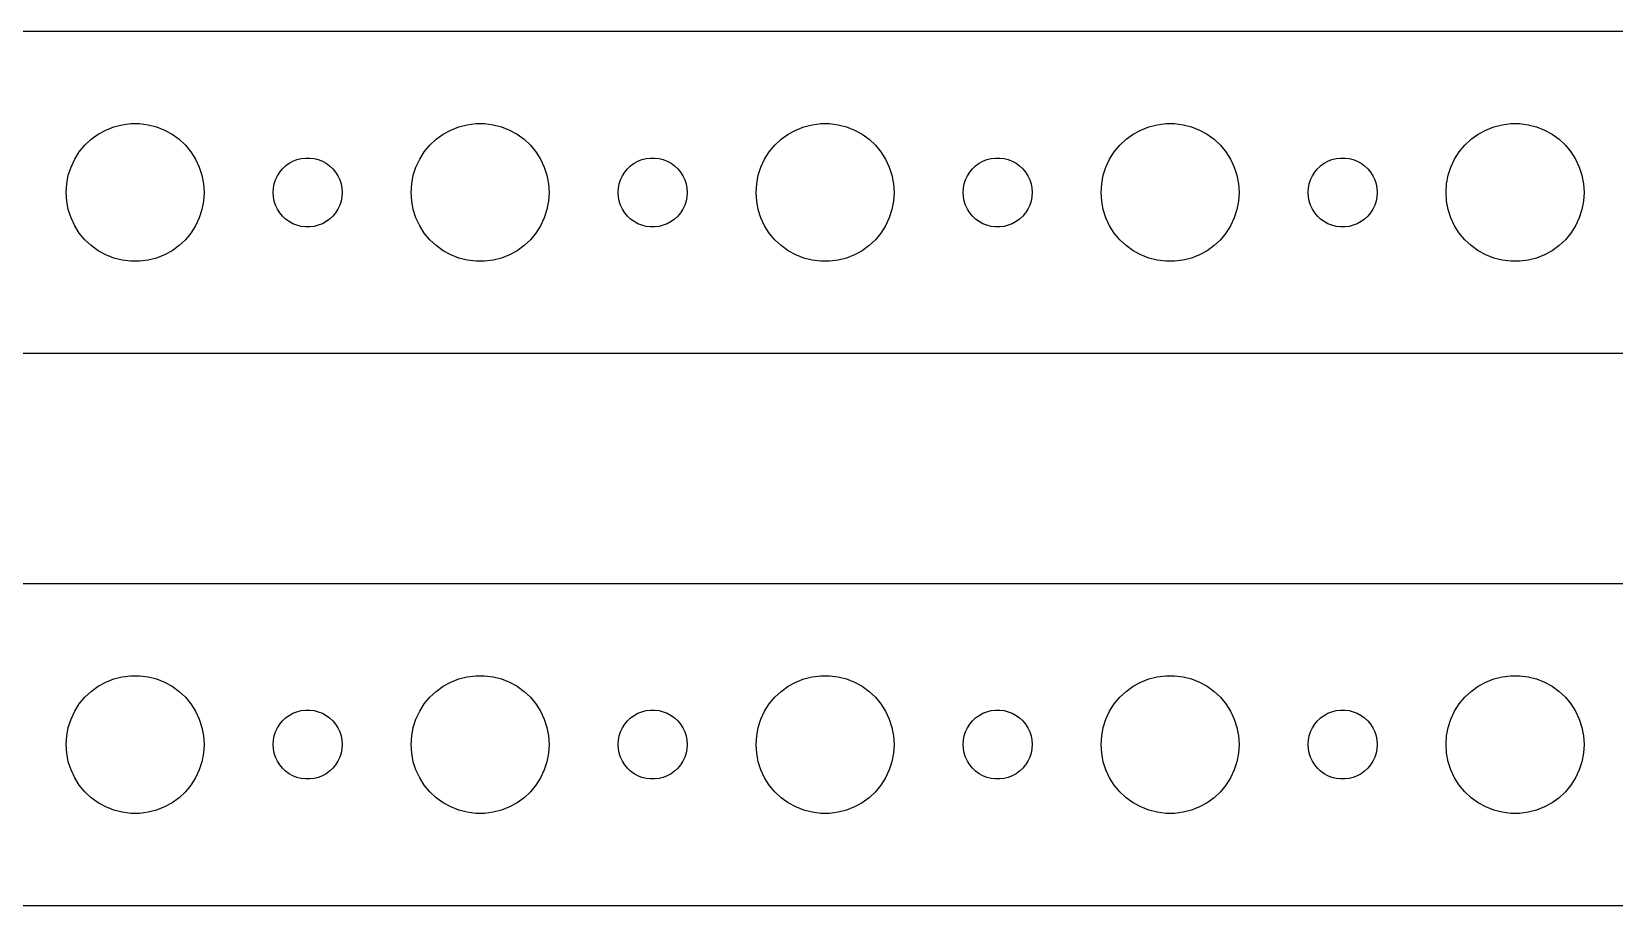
# Model space of a CAD drawing. Header units: metres. Extents: x -254 to 254, y 17 to 55.
# Drawn here: x 123 to 191.8, y 17 to 55 of the extents above; entities that cross this region are included whole.
import ezdxf

# ---------------------------------------------------------------- set-up
doc = ezdxf.new("R2010")
doc.units = ezdxf.units.M

msp = doc.modelspace()

# ---------------------------------------------------------------- linework, layer by layer
for p, q in [((249.814, 54.9901), (-249.814, 54.9901)), ((126.573, 50.8532), (126.938, 50.9469)), ((126.938, 50.9469), (127.312, 50.9941)), ((127.312, 50.9941), (127.688, 50.9941)), ((127.688, 50.9941), (128.062, 50.9469)), ((128.062, 50.9469), (128.427, 50.8532)), ((141.573, 50.8532), (141.938, 50.9469)), ((141.938, 50.9469), (142.312, 50.9941)), ((142.312, 50.9941), (142.688, 50.9941)), ((142.688, 50.9941), (143.062, 50.9469)), ((143.062, 50.9469), (143.427, 50.8532)), ((156.573, 50.8532), (156.938, 50.9469)), ((156.938, 50.9469), (157.312, 50.9941)), ((157.312, 50.9941), (157.688, 50.9941)), ((157.688, 50.9941), (158.062, 50.9469)), ((158.062, 50.9469), (158.427, 50.8532)), ((171.573, 50.8532), (171.938, 50.9469)), ((171.938, 50.9469), (172.312, 50.9941)), ((172.312, 50.9941), (172.688, 50.9941)), ((172.688, 50.9941), (173.062, 50.9469)), ((173.062, 50.9469), (173.427, 50.8532)), ((186.573, 50.8532), (186.938, 50.9469)), ((186.938, 50.9469), (187.312, 50.9941)), ((187.312, 50.9941), (187.688, 50.9941)), ((187.688, 50.9941), (188.062, 50.9469)), ((188.062, 50.9469), (188.427, 50.8532)), ((125.313, 50.0536), (125.588, 50.3115)), ((125.588, 50.3115), (125.893, 50.533)), ((125.893, 50.533), (126.223, 50.7145)), ((126.223, 50.7145), (126.573, 50.8532)), ((128.427, 50.8532), (128.777, 50.7145)), ((128.777, 50.7145), (129.107, 50.533)), ((129.107, 50.533), (129.412, 50.3115)), ((129.412, 50.3115), (129.687, 50.0536)), ((140.313, 50.0536), (140.588, 50.3115)), ((140.588, 50.3115), (140.893, 50.533)), ((140.893, 50.533), (141.223, 50.7145)), ((141.223, 50.7145), (141.573, 50.8532)), ((143.427, 50.8532), (143.777, 50.7145)), ((143.777, 50.7145), (144.107, 50.533)), ((144.107, 50.533), (144.412, 50.3115)), ((144.412, 50.3115), (144.687, 50.0536)), ((155.313, 50.0536), (155.588, 50.3115)), ((155.588, 50.3115), (155.893, 50.533)), ((155.893, 50.533), (156.223, 50.7145)), ((156.223, 50.7145), (156.573, 50.8532)), ((158.427, 50.8532), (158.777, 50.7145)), ((158.777, 50.7145), (159.107, 50.533)), ((159.107, 50.533), (159.412, 50.3115)), ((159.412, 50.3115), (159.687, 50.0536)), ((170.313, 50.0536), (170.588, 50.3115)), ((170.588, 50.3115), (170.893, 50.533)), ((170.893, 50.533), (171.223, 50.7145)), ((171.223, 50.7145), (171.573, 50.8532)), ((173.427, 50.8532), (173.777, 50.7145)), ((173.777, 50.7145), (174.107, 50.533)), ((174.107, 50.533), (174.412, 50.3115)), ((174.412, 50.3115), (174.687, 50.0536)), ((185.313, 50.0536), (185.588, 50.3115)), ((185.588, 50.3115), (185.893, 50.533)), ((185.893, 50.533), (186.223, 50.7145)), ((186.223, 50.7145), (186.573, 50.8532)), ((188.427, 50.8532), (188.777, 50.7145)), ((188.777, 50.7145), (189.107, 50.533)), ((189.107, 50.533), (189.412, 50.3115)), ((189.412, 50.3115), (189.687, 50.0536)), ((124.871, 49.4453), (125.073, 49.7634)), ((125.073, 49.7634), (125.313, 50.0536)), ((129.687, 50.0536), (129.927, 49.7634)), ((129.927, 49.7634), (130.129, 49.4453)), ((139.871, 49.4453), (140.073, 49.7634)), ((140.073, 49.7634), (140.313, 50.0536)), ((144.687, 50.0536), (144.927, 49.7634)), ((144.927, 49.7634), (145.129, 49.4453)), ((154.871, 49.4453), (155.073, 49.7634)), ((155.073, 49.7634), (155.313, 50.0536)), ((159.687, 50.0536), (159.927, 49.7634)), ((159.927, 49.7634), (160.129, 49.4453)), ((169.871, 49.4453), (170.073, 49.7634)), ((170.073, 49.7634), (170.313, 50.0536)), ((174.687, 50.0536), (174.927, 49.7634)), ((174.927, 49.7634), (175.129, 49.4453)), ((184.871, 49.4453), (185.073, 49.7634)), ((185.073, 49.7634), (185.313, 50.0536)), ((189.687, 50.0536), (189.927, 49.7634)), ((189.927, 49.7634), (190.129, 49.4453)), ((124.594, 48.7461), (124.711, 49.1044)), ((124.711, 49.1044), (124.871, 49.4453)), ((130.129, 49.4453), (130.289, 49.1044)), ((130.289, 49.1044), (130.406, 48.7461)), ((133.686, 48.7226), (133.786, 48.8817)), ((133.786, 48.8817), (133.907, 49.0268)), ((133.907, 49.0268), (134.044, 49.1558)), ((134.044, 49.1558), (134.196, 49.2665)), ((134.196, 49.2665), (134.361, 49.3572)), ((134.361, 49.3572), (134.536, 49.4266)), ((134.536, 49.4266), (134.719, 49.4734)), ((134.719, 49.4734), (134.906, 49.497)), ((134.906, 49.497), (135.094, 49.497)), ((135.094, 49.497), (135.281, 49.4734)), ((135.281, 49.4734), (135.464, 49.4266)), ((135.464, 49.4266), (135.639, 49.3572)), ((135.639, 49.3572), (135.804, 49.2665)), ((135.804, 49.2665), (135.956, 49.1558)), ((135.956, 49.1558), (136.093, 49.0268)), ((136.093, 49.0268), (136.214, 48.8817)), ((136.214, 48.8817), (136.314, 48.7226)), ((139.594, 48.7461), (139.711, 49.1044)), ((139.711, 49.1044), (139.871, 49.4453)), ((145.129, 49.4453), (145.289, 49.1044)), ((145.289, 49.1044), (145.406, 48.7461)), ((148.686, 48.7226), (148.786, 48.8817)), ((148.786, 48.8817), (148.907, 49.0268)), ((148.907, 49.0268), (149.044, 49.1558)), ((149.044, 49.1558), (149.196, 49.2665)), ((149.196, 49.2665), (149.361, 49.3572)), ((149.361, 49.3572), (149.536, 49.4266)), ((149.536, 49.4266), (149.719, 49.4734)), ((149.719, 49.4734), (149.906, 49.497)), ((149.906, 49.497), (150.094, 49.497)), ((150.094, 49.497), (150.281, 49.4734)), ((150.281, 49.4734), (150.464, 49.4266)), ((150.464, 49.4266), (150.639, 49.3572)), ((150.639, 49.3572), (150.804, 49.2665)), ((150.804, 49.2665), (150.956, 49.1558)), ((150.956, 49.1558), (151.093, 49.0268)), ((151.093, 49.0268), (151.214, 48.8817)), ((151.214, 48.8817), (151.314, 48.7226)), ((154.594, 48.7461), (154.711, 49.1044)), ((154.711, 49.1044), (154.871, 49.4453)), ((160.129, 49.4453), (160.289, 49.1044)), ((160.289, 49.1044), (160.406, 48.7461)), ((163.686, 48.7226), (163.786, 48.8817)), ((163.786, 48.8817), (163.907, 49.0268)), ((163.907, 49.0268), (164.044, 49.1558)), ((164.044, 49.1558), (164.196, 49.2665)), ((164.196, 49.2665), (164.361, 49.3572)), ((164.361, 49.3572), (164.536, 49.4266)), ((164.536, 49.4266), (164.719, 49.4734)), ((164.719, 49.4734), (164.906, 49.497)), ((164.906, 49.497), (165.094, 49.497)), ((165.094, 49.497), (165.281, 49.4734)), ((165.281, 49.4734), (165.464, 49.4266)), ((165.464, 49.4266), (165.639, 49.3572)), ((165.639, 49.3572), (165.804, 49.2665)), ((165.804, 49.2665), (165.956, 49.1558)), ((165.956, 49.1558), (166.093, 49.0268)), ((166.093, 49.0268), (166.214, 48.8817)), ((166.214, 48.8817), (166.314, 48.7226)), ((169.594, 48.7461), (169.711, 49.1044)), ((169.711, 49.1044), (169.871, 49.4453)), ((175.129, 49.4453), (175.289, 49.1044)), ((175.289, 49.1044), (175.406, 48.7461)), ((178.686, 48.7226), (178.786, 48.8817)), ((178.786, 48.8817), (178.907, 49.0268)), ((178.907, 49.0268), (179.044, 49.1558)), ((179.044, 49.1558), (179.196, 49.2665)), ((179.196, 49.2665), (179.361, 49.3572)), ((179.361, 49.3572), (179.536, 49.4266)), ((179.536, 49.4266), (179.719, 49.4734)), ((179.719, 49.4734), (179.906, 49.497)), ((179.906, 49.497), (180.094, 49.497)), ((180.094, 49.497), (180.281, 49.4734)), ((180.281, 49.4734), (180.464, 49.4266)), ((180.464, 49.4266), (180.639, 49.3572)), ((180.639, 49.3572), (180.804, 49.2665)), ((180.804, 49.2665), (180.956, 49.1558)), ((180.956, 49.1558), (181.093, 49.0268)), ((181.093, 49.0268), (181.214, 48.8817)), ((181.214, 48.8817), (181.314, 48.7226)), ((184.594, 48.7461), (184.711, 49.1044)), ((184.711, 49.1044), (184.871, 49.4453)), ((190.129, 49.4453), (190.289, 49.1044)), ((190.289, 49.1044), (190.406, 48.7461)), ((124.5, 48), (124.524, 48.376)), ((124.524, 48.376), (124.594, 48.7461)), ((130.406, 48.7461), (130.476, 48.376)), ((130.476, 48.376), (130.5, 48)), ((133.5, 48), (133.512, 48.188)), ((133.512, 48.188), (133.547, 48.373)), ((133.547, 48.373), (133.605, 48.5522)), ((133.605, 48.5522), (133.686, 48.7226)), ((136.314, 48.7226), (136.395, 48.5522)), ((136.395, 48.5522), (136.453, 48.373)), ((136.453, 48.373), (136.488, 48.188)), ((136.488, 48.188), (136.5, 48)), ((139.5, 48), (139.524, 48.376)), ((139.524, 48.376), (139.594, 48.7461)), ((145.406, 48.7461), (145.476, 48.376)), ((145.476, 48.376), (145.5, 48)), ((148.5, 48), (148.512, 48.188)), ((148.512, 48.188), (148.547, 48.373)), ((148.547, 48.373), (148.605, 48.5522)), ((148.605, 48.5522), (148.686, 48.7226)), ((151.314, 48.7226), (151.395, 48.5522)), ((151.395, 48.5522), (151.453, 48.373)), ((151.453, 48.373), (151.488, 48.188)), ((151.488, 48.188), (151.5, 48)), ((154.5, 48), (154.524, 48.376)), ((154.524, 48.376), (154.594, 48.7461)), ((160.406, 48.7461), (160.476, 48.376)), ((160.476, 48.376), (160.5, 48)), ((163.5, 48), (163.512, 48.188)), ((163.512, 48.188), (163.547, 48.373)), ((163.547, 48.373), (163.605, 48.5522)), ((163.605, 48.5522), (163.686, 48.7226)), ((166.314, 48.7226), (166.395, 48.5522)), ((166.395, 48.5522), (166.453, 48.373)), ((166.453, 48.373), (166.488, 48.188)), ((166.488, 48.188), (166.5, 48)), ((169.5, 48), (169.524, 48.376)), ((169.524, 48.376), (169.594, 48.7461)), ((175.406, 48.7461), (175.476, 48.376)), ((175.476, 48.376), (175.5, 48)), ((178.5, 48), (178.512, 48.188)), ((178.512, 48.188), (178.547, 48.373)), ((178.547, 48.373), (178.605, 48.5522)), ((178.605, 48.5522), (178.686, 48.7226)), ((181.314, 48.7226), (181.395, 48.5522)), ((181.395, 48.5522), (181.453, 48.373)), ((181.453, 48.373), (181.488, 48.188)), ((181.488, 48.188), (181.5, 48)), ((184.5, 48), (184.524, 48.376)), ((184.524, 48.376), (184.594, 48.7461)), ((190.406, 48.7461), (190.476, 48.376)), ((190.476, 48.376), (190.5, 48)), ((124.524, 47.624), (124.5, 48)), ((124.594, 47.2539), (124.524, 47.624)), ((130.476, 47.624), (130.406, 47.2539)), ((130.5, 48), (130.476, 47.624)), ((133.512, 47.812), (133.5, 48)), ((133.547, 47.627), (133.512, 47.812)), ((133.605, 47.4478), (133.547, 47.627)), ((136.453, 47.627), (136.395, 47.4478)), ((136.488, 47.812), (136.453, 47.627)), ((136.5, 48), (136.488, 47.812)), ((139.524, 47.624), (139.5, 48)), ((139.594, 47.2539), (139.524, 47.624)), ((145.476, 47.624), (145.406, 47.2539)), ((145.5, 48), (145.476, 47.624)), ((148.512, 47.812), (148.5, 48)), ((148.547, 47.627), (148.512, 47.812)), ((148.605, 47.4478), (148.547, 47.627)), ((151.453, 47.627), (151.395, 47.4478)), ((151.488, 47.812), (151.453, 47.627)), ((151.5, 48), (151.488, 47.812)), ((154.524, 47.624), (154.5, 48)), ((154.594, 47.2539), (154.524, 47.624)), ((160.476, 47.624), (160.406, 47.2539)), ((160.5, 48), (160.476, 47.624)), ((163.512, 47.812), (163.5, 48)), ((163.547, 47.627), (163.512, 47.812)), ((163.605, 47.4478), (163.547, 47.627)), ((166.453, 47.627), (166.395, 47.4478)), ((166.488, 47.812), (166.453, 47.627)), ((166.5, 48), (166.488, 47.812)), ((169.524, 47.624), (169.5, 48)), ((169.594, 47.2539), (169.524, 47.624)), ((175.476, 47.624), (175.406, 47.2539)), ((175.5, 48), (175.476, 47.624)), ((178.512, 47.812), (178.5, 48)), ((178.547, 47.627), (178.512, 47.812)), ((178.605, 47.4478), (178.547, 47.627)), ((181.453, 47.627), (181.395, 47.4478)), ((181.488, 47.812), (181.453, 47.627)), ((181.5, 48), (181.488, 47.812)), ((184.524, 47.624), (184.5, 48)), ((184.594, 47.2539), (184.524, 47.624)), ((190.476, 47.624), (190.406, 47.2539)), ((190.5, 48), (190.476, 47.624)), ((124.711, 46.8956), (124.594, 47.2539)), ((124.871, 46.5547), (124.711, 46.8956)), ((130.289, 46.8956), (130.129, 46.5547)), ((130.406, 47.2539), (130.289, 46.8956)), ((133.686, 47.2774), (133.605, 47.4478)), ((133.786, 47.1183), (133.686, 47.2774)), ((133.907, 46.9732), (133.786, 47.1183)), ((134.044, 46.8442), (133.907, 46.9732)), ((134.196, 46.7335), (134.044, 46.8442)), ((135.956, 46.8442), (135.804, 46.7335)), ((136.093, 46.9732), (135.956, 46.8442)), ((136.214, 47.1183), (136.093, 46.9732)), ((136.314, 47.2774), (136.214, 47.1183)), ((136.395, 47.4478), (136.314, 47.2774)), ((139.711, 46.8956), (139.594, 47.2539)), ((139.871, 46.5547), (139.711, 46.8956)), ((145.289, 46.8956), (145.129, 46.5547)), ((145.406, 47.2539), (145.289, 46.8956)), ((148.686, 47.2774), (148.605, 47.4478)), ((148.786, 47.1183), (148.686, 47.2774)), ((148.907, 46.9732), (148.786, 47.1183)), ((149.044, 46.8442), (148.907, 46.9732)), ((149.196, 46.7335), (149.044, 46.8442)), ((150.956, 46.8442), (150.804, 46.7335)), ((151.093, 46.9732), (150.956, 46.8442)), ((151.214, 47.1183), (151.093, 46.9732)), ((151.314, 47.2774), (151.214, 47.1183)), ((151.395, 47.4478), (151.314, 47.2774)), ((154.711, 46.8956), (154.594, 47.2539)), ((154.871, 46.5547), (154.711, 46.8956)), ((160.289, 46.8956), (160.129, 46.5547)), ((160.406, 47.2539), (160.289, 46.8956)), ((163.686, 47.2774), (163.605, 47.4478)), ((163.786, 47.1183), (163.686, 47.2774)), ((163.907, 46.9732), (163.786, 47.1183)), ((164.044, 46.8442), (163.907, 46.9732)), ((164.196, 46.7335), (164.044, 46.8442)), ((165.956, 46.8442), (165.804, 46.7335)), ((166.093, 46.9732), (165.956, 46.8442)), ((166.214, 47.1183), (166.093, 46.9732)), ((166.314, 47.2774), (166.214, 47.1183)), ((166.395, 47.4478), (166.314, 47.2774)), ((169.711, 46.8956), (169.594, 47.2539)), ((169.871, 46.5547), (169.711, 46.8956)), ((175.289, 46.8956), (175.129, 46.5547)), ((175.406, 47.2539), (175.289, 46.8956)), ((178.686, 47.2774), (178.605, 47.4478)), ((178.786, 47.1183), (178.686, 47.2774)), ((178.907, 46.9732), (178.786, 47.1183)), ((179.044, 46.8442), (178.907, 46.9732)), ((179.196, 46.7335), (179.044, 46.8442)), ((180.956, 46.8442), (180.804, 46.7335)), ((181.093, 46.9732), (180.956, 46.8442)), ((181.214, 47.1183), (181.093, 46.9732)), ((181.314, 47.2774), (181.214, 47.1183)), ((181.395, 47.4478), (181.314, 47.2774)), ((184.711, 46.8956), (184.594, 47.2539)), ((184.871, 46.5547), (184.711, 46.8956)), ((190.289, 46.8956), (190.129, 46.5547)), ((190.406, 47.2539), (190.289, 46.8956)), ((125.073, 46.2366), (124.871, 46.5547)), ((125.313, 45.9464), (125.073, 46.2366)), ((129.927, 46.2366), (129.687, 45.9464)), ((130.129, 46.5547), (129.927, 46.2366)), ((134.361, 46.6428), (134.196, 46.7335)), ((134.536, 46.5734), (134.361, 46.6428)), ((134.719, 46.5266), (134.536, 46.5734)), ((134.906, 46.503), (134.719, 46.5266)), ((135.094, 46.503), (134.906, 46.503)), ((135.281, 46.5266), (135.094, 46.503)), ((135.464, 46.5734), (135.281, 46.5266)), ((135.639, 46.6428), (135.464, 46.5734)), ((135.804, 46.7335), (135.639, 46.6428)), ((140.073, 46.2366), (139.871, 46.5547)), ((140.313, 45.9464), (140.073, 46.2366)), ((144.927, 46.2366), (144.687, 45.9464)), ((145.129, 46.5547), (144.927, 46.2366)), ((149.361, 46.6428), (149.196, 46.7335)), ((149.536, 46.5734), (149.361, 46.6428)), ((149.719, 46.5266), (149.536, 46.5734)), ((149.906, 46.503), (149.719, 46.5266)), ((150.094, 46.503), (149.906, 46.503)), ((150.281, 46.5266), (150.094, 46.503)), ((150.464, 46.5734), (150.281, 46.5266)), ((150.639, 46.6428), (150.464, 46.5734)), ((150.804, 46.7335), (150.639, 46.6428)), ((155.073, 46.2366), (154.871, 46.5547)), ((155.313, 45.9464), (155.073, 46.2366)), ((159.927, 46.2366), (159.687, 45.9464)), ((160.129, 46.5547), (159.927, 46.2366)), ((164.361, 46.6428), (164.196, 46.7335)), ((164.536, 46.5734), (164.361, 46.6428)), ((164.719, 46.5266), (164.536, 46.5734)), ((164.906, 46.503), (164.719, 46.5266)), ((165.094, 46.503), (164.906, 46.503)), ((165.281, 46.5266), (165.094, 46.503)), ((165.464, 46.5734), (165.281, 46.5266)), ((165.639, 46.6428), (165.464, 46.5734)), ((165.804, 46.7335), (165.639, 46.6428)), ((170.073, 46.2366), (169.871, 46.5547)), ((170.313, 45.9464), (170.073, 46.2366)), ((174.927, 46.2366), (174.687, 45.9464)), ((175.129, 46.5547), (174.927, 46.2366)), ((179.361, 46.6428), (179.196, 46.7335)), ((179.536, 46.5734), (179.361, 46.6428)), ((179.719, 46.5266), (179.536, 46.5734)), ((179.906, 46.503), (179.719, 46.5266)), ((180.094, 46.503), (179.906, 46.503)), ((180.281, 46.5266), (180.094, 46.503)), ((180.464, 46.5734), (180.281, 46.5266)), ((180.639, 46.6428), (180.464, 46.5734)), ((180.804, 46.7335), (180.639, 46.6428)), ((185.073, 46.2366), (184.871, 46.5547)), ((185.313, 45.9464), (185.073, 46.2366)), ((189.927, 46.2366), (189.687, 45.9464)), ((190.129, 46.5547), (189.927, 46.2366)), ((125.588, 45.6885), (125.313, 45.9464)), ((125.893, 45.467), (125.588, 45.6885)), ((126.223, 45.2855), (125.893, 45.467)), ((129.107, 45.467), (128.777, 45.2855)), ((129.412, 45.6885), (129.107, 45.467)), ((129.687, 45.9464), (129.412, 45.6885)), ((140.588, 45.6885), (140.313, 45.9464)), ((140.893, 45.467), (140.588, 45.6885)), ((141.223, 45.2855), (140.893, 45.467)), ((144.107, 45.467), (143.777, 45.2855)), ((144.412, 45.6885), (144.107, 45.467)), ((144.687, 45.9464), (144.412, 45.6885)), ((155.588, 45.6885), (155.313, 45.9464)), ((155.893, 45.467), (155.588, 45.6885)), ((156.223, 45.2855), (155.893, 45.467)), ((159.107, 45.467), (158.777, 45.2855)), ((159.412, 45.6885), (159.107, 45.467)), ((159.687, 45.9464), (159.412, 45.6885)), ((170.588, 45.6885), (170.313, 45.9464)), ((170.893, 45.467), (170.588, 45.6885)), ((171.223, 45.2855), (170.893, 45.467)), ((174.107, 45.467), (173.777, 45.2855)), ((174.412, 45.6885), (174.107, 45.467)), ((174.687, 45.9464), (174.412, 45.6885)), ((185.588, 45.6885), (185.313, 45.9464)), ((185.893, 45.467), (185.588, 45.6885)), ((186.223, 45.2855), (185.893, 45.467)), ((189.107, 45.467), (188.777, 45.2855)), ((189.412, 45.6885), (189.107, 45.467)), ((189.687, 45.9464), (189.412, 45.6885)), ((126.573, 45.1468), (126.223, 45.2855)), ((126.938, 45.0531), (126.573, 45.1468)), ((127.312, 45.0059), (126.938, 45.0531)), ((127.688, 45.0059), (127.312, 45.0059)), ((128.062, 45.0531), (127.688, 45.0059)), ((128.427, 45.1468), (128.062, 45.0531)), ((128.777, 45.2855), (128.427, 45.1468)), ((141.573, 45.1468), (141.223, 45.2855)), ((141.938, 45.0531), (141.573, 45.1468)), ((142.312, 45.0059), (141.938, 45.0531)), ((142.688, 45.0059), (142.312, 45.0059)), ((143.062, 45.0531), (142.688, 45.0059)), ((143.427, 45.1468), (143.062, 45.0531)), ((143.777, 45.2855), (143.427, 45.1468)), ((156.573, 45.1468), (156.223, 45.2855)), ((156.938, 45.0531), (156.573, 45.1468)), ((157.312, 45.0059), (156.938, 45.0531)), ((157.688, 45.0059), (157.312, 45.0059)), ((158.062, 45.0531), (157.688, 45.0059)), ((158.427, 45.1468), (158.062, 45.0531)), ((158.777, 45.2855), (158.427, 45.1468)), ((171.573, 45.1468), (171.223, 45.2855)), ((171.938, 45.0531), (171.573, 45.1468)), ((172.312, 45.0059), (171.938, 45.0531)), ((172.688, 45.0059), (172.312, 45.0059)), ((173.062, 45.0531), (172.688, 45.0059)), ((173.427, 45.1468), (173.062, 45.0531)), ((173.777, 45.2855), (173.427, 45.1468)), ((186.573, 45.1468), (186.223, 45.2855)), ((186.938, 45.0531), (186.573, 45.1468)), ((187.312, 45.0059), (186.938, 45.0531)), ((187.688, 45.0059), (187.312, 45.0059)), ((188.062, 45.0531), (187.688, 45.0059)), ((188.427, 45.1468), (188.062, 45.0531)), ((188.777, 45.2855), (188.427, 45.1468)), ((-249.814, 41.0099), (249.814, 41.0099)), ((249.814, 30.9901), (-249.814, 30.9901)), ((126.223, 26.7145), (126.573, 26.8532)), ((126.573, 26.8532), (126.938, 26.9469)), ((126.938, 26.9469), (127.312, 26.9941)), ((127.312, 26.9941), (127.688, 26.9941)), ((127.688, 26.9941), (128.062, 26.9469)), ((128.062, 26.9469), (128.427, 26.8532)), ((128.427, 26.8532), (128.777, 26.7145)), ((141.223, 26.7145), (141.573, 26.8532)), ((141.573, 26.8532), (141.938, 26.9469)), ((141.938, 26.9469), (142.312, 26.9941)), ((142.312, 26.9941), (142.688, 26.9941)), ((142.688, 26.9941), (143.062, 26.9469)), ((143.062, 26.9469), (143.427, 26.8532)), ((143.427, 26.8532), (143.777, 26.7145)), ((156.223, 26.7145), (156.573, 26.8532)), ((156.573, 26.8532), (156.938, 26.9469)), ((156.938, 26.9469), (157.312, 26.9941)), ((157.312, 26.9941), (157.688, 26.9941)), ((157.688, 26.9941), (158.062, 26.9469)), ((158.062, 26.9469), (158.427, 26.8532)), ((158.427, 26.8532), (158.777, 26.7145)), ((171.223, 26.7145), (171.573, 26.8532)), ((171.573, 26.8532), (171.938, 26.9469)), ((171.938, 26.9469), (172.312, 26.9941)), ((172.312, 26.9941), (172.688, 26.9941)), ((172.688, 26.9941), (173.062, 26.9469)), ((173.062, 26.9469), (173.427, 26.8532)), ((173.427, 26.8532), (173.777, 26.7145)), ((186.223, 26.7145), (186.573, 26.8532)), ((186.573, 26.8532), (186.938, 26.9469)), ((186.938, 26.9469), (187.312, 26.9941)), ((187.312, 26.9941), (187.688, 26.9941)), ((187.688, 26.9941), (188.062, 26.9469)), ((188.062, 26.9469), (188.427, 26.8532)), ((188.427, 26.8532), (188.777, 26.7145)), ((125.313, 26.0536), (125.588, 26.3115)), ((125.588, 26.3115), (125.893, 26.533)), ((125.893, 26.533), (126.223, 26.7145)), ((128.777, 26.7145), (129.107, 26.533)), ((129.107, 26.533), (129.412, 26.3115)), ((129.412, 26.3115), (129.687, 26.0536)), ((140.313, 26.0536), (140.588, 26.3115)), ((140.588, 26.3115), (140.893, 26.533)), ((140.893, 26.533), (141.223, 26.7145)), ((143.777, 26.7145), (144.107, 26.533)), ((144.107, 26.533), (144.412, 26.3115)), ((144.412, 26.3115), (144.687, 26.0536)), ((155.313, 26.0536), (155.588, 26.3115)), ((155.588, 26.3115), (155.893, 26.533)), ((155.893, 26.533), (156.223, 26.7145)), ((158.777, 26.7145), (159.107, 26.533)), ((159.107, 26.533), (159.412, 26.3115)), ((159.412, 26.3115), (159.687, 26.0536)), ((170.313, 26.0536), (170.588, 26.3115)), ((170.588, 26.3115), (170.893, 26.533)), ((170.893, 26.533), (171.223, 26.7145)), ((173.777, 26.7145), (174.107, 26.533)), ((174.107, 26.533), (174.412, 26.3115)), ((174.412, 26.3115), (174.687, 26.0536)), ((185.313, 26.0536), (185.588, 26.3115)), ((185.588, 26.3115), (185.893, 26.533)), ((185.893, 26.533), (186.223, 26.7145)), ((188.777, 26.7145), (189.107, 26.533)), ((189.107, 26.533), (189.412, 26.3115)), ((189.412, 26.3115), (189.687, 26.0536)), ((124.871, 25.4453), (125.073, 25.7634)), ((125.073, 25.7634), (125.313, 26.0536)), ((129.687, 26.0536), (129.927, 25.7634)), ((129.927, 25.7634), (130.129, 25.4453)), ((134.536, 25.4266), (134.719, 25.4734)), ((134.719, 25.4734), (134.906, 25.497)), ((134.906, 25.497), (135.094, 25.497)), ((135.094, 25.497), (135.281, 25.4734)), ((135.281, 25.4734), (135.464, 25.4266)), ((139.871, 25.4453), (140.073, 25.7634)), ((140.073, 25.7634), (140.313, 26.0536)), ((144.687, 26.0536), (144.927, 25.7634)), ((144.927, 25.7634), (145.129, 25.4453)), ((149.536, 25.4266), (149.719, 25.4734)), ((149.719, 25.4734), (149.906, 25.497)), ((149.906, 25.497), (150.094, 25.497)), ((150.094, 25.497), (150.281, 25.4734)), ((150.281, 25.4734), (150.464, 25.4266)), ((154.871, 25.4453), (155.073, 25.7634)), ((155.073, 25.7634), (155.313, 26.0536)), ((159.687, 26.0536), (159.927, 25.7634)), ((159.927, 25.7634), (160.129, 25.4453)), ((164.536, 25.4266), (164.719, 25.4734)), ((164.719, 25.4734), (164.906, 25.497)), ((164.906, 25.497), (165.094, 25.497)), ((165.094, 25.497), (165.281, 25.4734)), ((165.281, 25.4734), (165.464, 25.4266)), ((169.871, 25.4453), (170.073, 25.7634)), ((170.073, 25.7634), (170.313, 26.0536)), ((174.687, 26.0536), (174.927, 25.7634)), ((174.927, 25.7634), (175.129, 25.4453)), ((179.536, 25.4266), (179.719, 25.4734)), ((179.719, 25.4734), (179.906, 25.497)), ((179.906, 25.497), (180.094, 25.497)), ((180.094, 25.497), (180.281, 25.4734)), ((180.281, 25.4734), (180.464, 25.4266)), ((184.871, 25.4453), (185.073, 25.7634)), ((185.073, 25.7634), (185.313, 26.0536)), ((189.687, 26.0536), (189.927, 25.7634)), ((189.927, 25.7634), (190.129, 25.4453)), ((124.594, 24.7461), (124.711, 25.1044)), ((124.711, 25.1044), (124.871, 25.4453)), ((130.129, 25.4453), (130.289, 25.1044)), ((130.289, 25.1044), (130.406, 24.7461)), ((133.686, 24.7226), (133.786, 24.8817)), ((133.786, 24.8817), (133.907, 25.0268)), ((133.907, 25.0268), (134.044, 25.1558)), ((134.044, 25.1558), (134.196, 25.2665)), ((134.196, 25.2665), (134.361, 25.3572)), ((134.361, 25.3572), (134.536, 25.4266)), ((135.464, 25.4266), (135.639, 25.3572)), ((135.639, 25.3572), (135.804, 25.2665)), ((135.804, 25.2665), (135.956, 25.1558)), ((135.956, 25.1558), (136.093, 25.0268)), ((136.093, 25.0268), (136.214, 24.8817)), ((136.214, 24.8817), (136.314, 24.7226)), ((139.594, 24.7461), (139.711, 25.1044)), ((139.711, 25.1044), (139.871, 25.4453)), ((145.129, 25.4453), (145.289, 25.1044)), ((145.289, 25.1044), (145.406, 24.7461)), ((148.686, 24.7226), (148.786, 24.8817)), ((148.786, 24.8817), (148.907, 25.0268)), ((148.907, 25.0268), (149.044, 25.1558)), ((149.044, 25.1558), (149.196, 25.2665)), ((149.196, 25.2665), (149.361, 25.3572)), ((149.361, 25.3572), (149.536, 25.4266)), ((150.464, 25.4266), (150.639, 25.3572)), ((150.639, 25.3572), (150.804, 25.2665)), ((150.804, 25.2665), (150.956, 25.1558)), ((150.956, 25.1558), (151.093, 25.0268)), ((151.093, 25.0268), (151.214, 24.8817)), ((151.214, 24.8817), (151.314, 24.7226)), ((154.594, 24.7461), (154.711, 25.1044)), ((154.711, 25.1044), (154.871, 25.4453)), ((160.129, 25.4453), (160.289, 25.1044)), ((160.289, 25.1044), (160.406, 24.7461)), ((163.686, 24.7226), (163.786, 24.8817)), ((163.786, 24.8817), (163.907, 25.0268)), ((163.907, 25.0268), (164.044, 25.1558)), ((164.044, 25.1558), (164.196, 25.2665)), ((164.196, 25.2665), (164.361, 25.3572)), ((164.361, 25.3572), (164.536, 25.4266)), ((165.464, 25.4266), (165.639, 25.3572)), ((165.639, 25.3572), (165.804, 25.2665)), ((165.804, 25.2665), (165.956, 25.1558)), ((165.956, 25.1558), (166.093, 25.0268)), ((166.093, 25.0268), (166.214, 24.8817)), ((166.214, 24.8817), (166.314, 24.7226)), ((169.594, 24.7461), (169.711, 25.1044)), ((169.711, 25.1044), (169.871, 25.4453)), ((175.129, 25.4453), (175.289, 25.1044)), ((175.289, 25.1044), (175.406, 24.7461)), ((178.686, 24.7226), (178.786, 24.8817)), ((178.786, 24.8817), (178.907, 25.0268)), ((178.907, 25.0268), (179.044, 25.1558)), ((179.044, 25.1558), (179.196, 25.2665)), ((179.196, 25.2665), (179.361, 25.3572)), ((179.361, 25.3572), (179.536, 25.4266)), ((180.464, 25.4266), (180.639, 25.3572)), ((180.639, 25.3572), (180.804, 25.2665)), ((180.804, 25.2665), (180.956, 25.1558)), ((180.956, 25.1558), (181.093, 25.0268)), ((181.093, 25.0268), (181.214, 24.8817)), ((181.214, 24.8817), (181.314, 24.7226)), ((184.594, 24.7461), (184.711, 25.1044)), ((184.711, 25.1044), (184.871, 25.4453)), ((190.129, 25.4453), (190.289, 25.1044)), ((190.289, 25.1044), (190.406, 24.7461)), ((124.5, 24), (124.524, 24.376)), ((124.524, 24.376), (124.594, 24.7461)), ((130.406, 24.7461), (130.476, 24.376)), ((130.476, 24.376), (130.5, 24)), ((133.5, 24), (133.512, 24.188)), ((133.512, 24.188), (133.547, 24.373)), ((133.547, 24.373), (133.605, 24.5522)), ((133.605, 24.5522), (133.686, 24.7226)), ((136.314, 24.7226), (136.395, 24.5522)), ((136.395, 24.5522), (136.453, 24.373)), ((136.453, 24.373), (136.488, 24.188)), ((136.488, 24.188), (136.5, 24)), ((139.5, 24), (139.524, 24.376)), ((139.524, 24.376), (139.594, 24.7461)), ((145.406, 24.7461), (145.476, 24.376)), ((145.476, 24.376), (145.5, 24)), ((148.5, 24), (148.512, 24.188)), ((148.512, 24.188), (148.547, 24.373)), ((148.547, 24.373), (148.605, 24.5522)), ((148.605, 24.5522), (148.686, 24.7226)), ((151.314, 24.7226), (151.395, 24.5522)), ((151.395, 24.5522), (151.453, 24.373)), ((151.453, 24.373), (151.488, 24.188)), ((151.488, 24.188), (151.5, 24)), ((154.5, 24), (154.524, 24.376)), ((154.524, 24.376), (154.594, 24.7461)), ((160.406, 24.7461), (160.476, 24.376)), ((160.476, 24.376), (160.5, 24)), ((163.5, 24), (163.512, 24.188)), ((163.512, 24.188), (163.547, 24.373)), ((163.547, 24.373), (163.605, 24.5522)), ((163.605, 24.5522), (163.686, 24.7226)), ((166.314, 24.7226), (166.395, 24.5522)), ((166.395, 24.5522), (166.453, 24.373)), ((166.453, 24.373), (166.488, 24.188)), ((166.488, 24.188), (166.5, 24)), ((169.5, 24), (169.524, 24.376)), ((169.524, 24.376), (169.594, 24.7461)), ((175.406, 24.7461), (175.476, 24.376)), ((175.476, 24.376), (175.5, 24)), ((178.5, 24), (178.512, 24.188)), ((178.512, 24.188), (178.547, 24.373)), ((178.547, 24.373), (178.605, 24.5522)), ((178.605, 24.5522), (178.686, 24.7226)), ((181.314, 24.7226), (181.395, 24.5522)), ((181.395, 24.5522), (181.453, 24.373)), ((181.453, 24.373), (181.488, 24.188)), ((181.488, 24.188), (181.5, 24)), ((184.5, 24), (184.524, 24.376)), ((184.524, 24.376), (184.594, 24.7461)), ((190.406, 24.7461), (190.476, 24.376)), ((190.476, 24.376), (190.5, 24)), ((124.524, 23.624), (124.5, 24)), ((124.594, 23.2539), (124.524, 23.624)), ((130.476, 23.624), (130.406, 23.2539)), ((130.5, 24), (130.476, 23.624)), ((133.512, 23.812), (133.5, 24)), ((133.547, 23.627), (133.512, 23.812)), ((133.605, 23.4478), (133.547, 23.627)), ((133.686, 23.2774), (133.605, 23.4478)), ((136.395, 23.4478), (136.314, 23.2774)), ((136.453, 23.627), (136.395, 23.4478)), ((136.488, 23.812), (136.453, 23.627)), ((136.5, 24), (136.488, 23.812)), ((139.524, 23.624), (139.5, 24)), ((139.594, 23.2539), (139.524, 23.624)), ((145.476, 23.624), (145.406, 23.2539)), ((145.5, 24), (145.476, 23.624)), ((148.512, 23.812), (148.5, 24)), ((148.547, 23.627), (148.512, 23.812)), ((148.605, 23.4478), (148.547, 23.627)), ((148.686, 23.2774), (148.605, 23.4478)), ((151.395, 23.4478), (151.314, 23.2774)), ((151.453, 23.627), (151.395, 23.4478)), ((151.488, 23.812), (151.453, 23.627)), ((151.5, 24), (151.488, 23.812)), ((154.524, 23.624), (154.5, 24)), ((154.594, 23.2539), (154.524, 23.624)), ((160.476, 23.624), (160.406, 23.2539)), ((160.5, 24), (160.476, 23.624)), ((163.512, 23.812), (163.5, 24)), ((163.547, 23.627), (163.512, 23.812)), ((163.605, 23.4478), (163.547, 23.627)), ((163.686, 23.2774), (163.605, 23.4478)), ((166.395, 23.4478), (166.314, 23.2774)), ((166.453, 23.627), (166.395, 23.4478)), ((166.488, 23.812), (166.453, 23.627)), ((166.5, 24), (166.488, 23.812)), ((169.524, 23.624), (169.5, 24)), ((169.594, 23.2539), (169.524, 23.624)), ((175.476, 23.624), (175.406, 23.2539)), ((175.5, 24), (175.476, 23.624)), ((178.512, 23.812), (178.5, 24)), ((178.547, 23.627), (178.512, 23.812)), ((178.605, 23.4478), (178.547, 23.627)), ((178.686, 23.2774), (178.605, 23.4478)), ((181.395, 23.4478), (181.314, 23.2774)), ((181.453, 23.627), (181.395, 23.4478)), ((181.488, 23.812), (181.453, 23.627)), ((181.5, 24), (181.488, 23.812)), ((184.524, 23.624), (184.5, 24)), ((184.594, 23.2539), (184.524, 23.624)), ((190.476, 23.624), (190.406, 23.2539)), ((190.5, 24), (190.476, 23.624)), ((124.711, 22.8956), (124.594, 23.2539)), ((124.871, 22.5547), (124.711, 22.8956)), ((130.289, 22.8956), (130.129, 22.5547)), ((130.406, 23.2539), (130.289, 22.8956)), ((133.786, 23.1183), (133.686, 23.2774)), ((133.907, 22.9732), (133.786, 23.1183)), ((134.044, 22.8442), (133.907, 22.9732)), ((134.196, 22.7335), (134.044, 22.8442)), ((134.361, 22.6428), (134.196, 22.7335)), ((135.804, 22.7335), (135.639, 22.6428)), ((135.956, 22.8442), (135.804, 22.7335)), ((136.093, 22.9732), (135.956, 22.8442)), ((136.214, 23.1183), (136.093, 22.9732)), ((136.314, 23.2774), (136.214, 23.1183)), ((139.711, 22.8956), (139.594, 23.2539)), ((139.871, 22.5547), (139.711, 22.8956)), ((145.289, 22.8956), (145.129, 22.5547)), ((145.406, 23.2539), (145.289, 22.8956)), ((148.786, 23.1183), (148.686, 23.2774)), ((148.907, 22.9732), (148.786, 23.1183)), ((149.044, 22.8442), (148.907, 22.9732)), ((149.196, 22.7335), (149.044, 22.8442)), ((149.361, 22.6428), (149.196, 22.7335)), ((150.804, 22.7335), (150.639, 22.6428)), ((150.956, 22.8442), (150.804, 22.7335)), ((151.093, 22.9732), (150.956, 22.8442)), ((151.214, 23.1183), (151.093, 22.9732)), ((151.314, 23.2774), (151.214, 23.1183)), ((154.711, 22.8956), (154.594, 23.2539)), ((154.871, 22.5547), (154.711, 22.8956)), ((160.289, 22.8956), (160.129, 22.5547)), ((160.406, 23.2539), (160.289, 22.8956)), ((163.786, 23.1183), (163.686, 23.2774)), ((163.907, 22.9732), (163.786, 23.1183)), ((164.044, 22.8442), (163.907, 22.9732)), ((164.196, 22.7335), (164.044, 22.8442)), ((164.361, 22.6428), (164.196, 22.7335)), ((165.804, 22.7335), (165.639, 22.6428)), ((165.956, 22.8442), (165.804, 22.7335)), ((166.093, 22.9732), (165.956, 22.8442)), ((166.214, 23.1183), (166.093, 22.9732)), ((166.314, 23.2774), (166.214, 23.1183)), ((169.711, 22.8956), (169.594, 23.2539)), ((169.871, 22.5547), (169.711, 22.8956)), ((175.289, 22.8956), (175.129, 22.5547)), ((175.406, 23.2539), (175.289, 22.8956)), ((178.786, 23.1183), (178.686, 23.2774)), ((178.907, 22.9732), (178.786, 23.1183)), ((179.044, 22.8442), (178.907, 22.9732)), ((179.196, 22.7335), (179.044, 22.8442)), ((179.361, 22.6428), (179.196, 22.7335)), ((180.804, 22.7335), (180.639, 22.6428)), ((180.956, 22.8442), (180.804, 22.7335)), ((181.093, 22.9732), (180.956, 22.8442)), ((181.214, 23.1183), (181.093, 22.9732)), ((181.314, 23.2774), (181.214, 23.1183)), ((184.711, 22.8956), (184.594, 23.2539)), ((184.871, 22.5547), (184.711, 22.8956)), ((190.289, 22.8956), (190.129, 22.5547)), ((190.406, 23.2539), (190.289, 22.8956)), ((125.073, 22.2366), (124.871, 22.5547)), ((125.313, 21.9464), (125.073, 22.2366)), ((129.927, 22.2366), (129.687, 21.9464)), ((130.129, 22.5547), (129.927, 22.2366)), ((134.536, 22.5734), (134.361, 22.6428)), ((134.719, 22.5266), (134.536, 22.5734)), ((134.906, 22.503), (134.719, 22.5266)), ((135.094, 22.503), (134.906, 22.503)), ((135.281, 22.5266), (135.094, 22.503)), ((135.464, 22.5734), (135.281, 22.5266)), ((135.639, 22.6428), (135.464, 22.5734)), ((140.073, 22.2366), (139.871, 22.5547)), ((140.313, 21.9464), (140.073, 22.2366)), ((144.927, 22.2366), (144.687, 21.9464)), ((145.129, 22.5547), (144.927, 22.2366)), ((149.536, 22.5734), (149.361, 22.6428)), ((149.719, 22.5266), (149.536, 22.5734)), ((149.906, 22.503), (149.719, 22.5266)), ((150.094, 22.503), (149.906, 22.503)), ((150.281, 22.5266), (150.094, 22.503)), ((150.464, 22.5734), (150.281, 22.5266)), ((150.639, 22.6428), (150.464, 22.5734)), ((155.073, 22.2366), (154.871, 22.5547)), ((155.313, 21.9464), (155.073, 22.2366)), ((159.927, 22.2366), (159.687, 21.9464)), ((160.129, 22.5547), (159.927, 22.2366)), ((164.536, 22.5734), (164.361, 22.6428)), ((164.719, 22.5266), (164.536, 22.5734)), ((164.906, 22.503), (164.719, 22.5266)), ((165.094, 22.503), (164.906, 22.503)), ((165.281, 22.5266), (165.094, 22.503)), ((165.464, 22.5734), (165.281, 22.5266)), ((165.639, 22.6428), (165.464, 22.5734)), ((170.073, 22.2366), (169.871, 22.5547)), ((170.313, 21.9464), (170.073, 22.2366)), ((174.927, 22.2366), (174.687, 21.9464)), ((175.129, 22.5547), (174.927, 22.2366)), ((179.536, 22.5734), (179.361, 22.6428)), ((179.719, 22.5266), (179.536, 22.5734)), ((179.906, 22.503), (179.719, 22.5266)), ((180.094, 22.503), (179.906, 22.503)), ((180.281, 22.5266), (180.094, 22.503)), ((180.464, 22.5734), (180.281, 22.5266)), ((180.639, 22.6428), (180.464, 22.5734)), ((185.073, 22.2366), (184.871, 22.5547)), ((185.313, 21.9464), (185.073, 22.2366)), ((189.927, 22.2366), (189.687, 21.9464)), ((190.129, 22.5547), (189.927, 22.2366)), ((125.588, 21.6885), (125.313, 21.9464)), ((125.893, 21.467), (125.588, 21.6885)), ((126.223, 21.2855), (125.893, 21.467)), ((129.107, 21.467), (128.777, 21.2855)), ((129.412, 21.6885), (129.107, 21.467)), ((129.687, 21.9464), (129.412, 21.6885)), ((140.588, 21.6885), (140.313, 21.9464)), ((140.893, 21.467), (140.588, 21.6885)), ((141.223, 21.2855), (140.893, 21.467)), ((144.107, 21.467), (143.777, 21.2855)), ((144.412, 21.6885), (144.107, 21.467)), ((144.687, 21.9464), (144.412, 21.6885)), ((155.588, 21.6885), (155.313, 21.9464)), ((155.893, 21.467), (155.588, 21.6885)), ((156.223, 21.2855), (155.893, 21.467)), ((159.107, 21.467), (158.777, 21.2855)), ((159.412, 21.6885), (159.107, 21.467)), ((159.687, 21.9464), (159.412, 21.6885)), ((170.588, 21.6885), (170.313, 21.9464)), ((170.893, 21.467), (170.588, 21.6885)), ((171.223, 21.2855), (170.893, 21.467)), ((174.107, 21.467), (173.777, 21.2855)), ((174.412, 21.6885), (174.107, 21.467)), ((174.687, 21.9464), (174.412, 21.6885)), ((185.588, 21.6885), (185.313, 21.9464)), ((185.893, 21.467), (185.588, 21.6885)), ((186.223, 21.2855), (185.893, 21.467)), ((189.107, 21.467), (188.777, 21.2855)), ((189.412, 21.6885), (189.107, 21.467)), ((189.687, 21.9464), (189.412, 21.6885)), ((126.573, 21.1468), (126.223, 21.2855)), ((126.938, 21.0531), (126.573, 21.1468)), ((127.312, 21.0059), (126.938, 21.0531)), ((127.688, 21.0059), (127.312, 21.0059)), ((128.062, 21.0531), (127.688, 21.0059)), ((128.427, 21.1468), (128.062, 21.0531)), ((128.777, 21.2855), (128.427, 21.1468)), ((141.573, 21.1468), (141.223, 21.2855)), ((141.938, 21.0531), (141.573, 21.1468)), ((142.312, 21.0059), (141.938, 21.0531)), ((142.688, 21.0059), (142.312, 21.0059)), ((143.062, 21.0531), (142.688, 21.0059)), ((143.427, 21.1468), (143.062, 21.0531)), ((143.777, 21.2855), (143.427, 21.1468)), ((156.573, 21.1468), (156.223, 21.2855)), ((156.938, 21.0531), (156.573, 21.1468)), ((157.312, 21.0059), (156.938, 21.0531)), ((157.688, 21.0059), (157.312, 21.0059)), ((158.062, 21.0531), (157.688, 21.0059)), ((158.427, 21.1468), (158.062, 21.0531)), ((158.777, 21.2855), (158.427, 21.1468)), ((171.573, 21.1468), (171.223, 21.2855)), ((171.938, 21.0531), (171.573, 21.1468)), ((172.312, 21.0059), (171.938, 21.0531)), ((172.688, 21.0059), (172.312, 21.0059)), ((173.062, 21.0531), (172.688, 21.0059)), ((173.427, 21.1468), (173.062, 21.0531)), ((173.777, 21.2855), (173.427, 21.1468)), ((186.573, 21.1468), (186.223, 21.2855)), ((186.938, 21.0531), (186.573, 21.1468)), ((187.312, 21.0059), (186.938, 21.0531)), ((187.688, 21.0059), (187.312, 21.0059)), ((188.062, 21.0531), (187.688, 21.0059)), ((188.427, 21.1468), (188.062, 21.0531)), ((188.777, 21.2855), (188.427, 21.1468)), ((-249.814, 17.0099), (249.814, 17.0099))]:
    msp.add_line(p, q)

doc.saveas('drawing.dxf')
